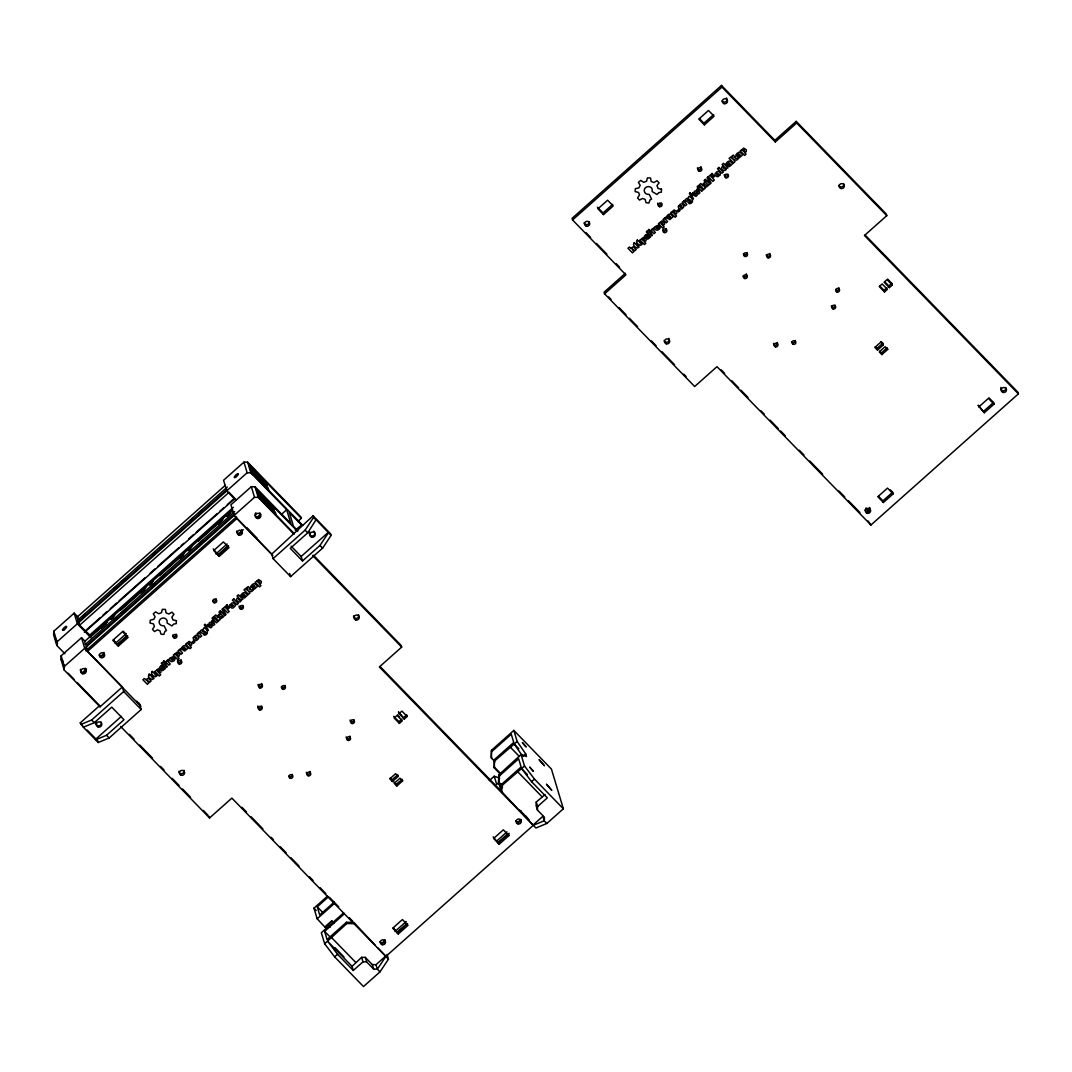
<?xml version="1.0" encoding="UTF-8"?>
<svg xmlns="http://www.w3.org/2000/svg" width="1072" height="1072" viewBox="0 0 1072 1072"><rect width="100%" height="100%" fill="white"/><g stroke="black" fill="none" stroke-linecap="round" stroke-linejoin="round"><path stroke-width="1.5" d="M77.613 616.681L74.169 613.13L53.788 631.247L53.6 634.785L56.789 645.411L64.883 653.746M56.789 645.411L56.977 641.887L53.788 631.247M81.526 637.679L84.715 648.319L122.329 687.005L100.018 706.85L64.159 669.96L60.97 659.334L61.158 655.796L81.526 637.679L84.943 641.203M64.159 669.96L64.347 666.436L61.158 655.796M313.399 555.175L401.183 645.465L401.678 647.099L379.354 666.958L535.933 827.999L546.854 823.457L563.349 808.784L551.45 769.106L513.836 730.421L491.512 750.266L491.137 757.314L494.862 761.991M491.499 758.547L491.512 750.266M500.45 774.252L494.326 767.954L494.339 759.673L513.743 742.414L511.29 734.226L491.887 751.485M494.326 767.954L494.339 759.673M501.937 786.232L498.507 781.863L498.882 774.815L521.072 754.554L526.499 756.51L525.722 753.897L517.146 741.462L513.836 730.421M498.869 783.083L498.882 774.815M499.257 776.034L518.66 758.775L521.113 766.962L501.709 784.222L501.321 791.27L533.307 825.293L385.84 956.452L377.357 969.182L373.672 969.101L366.678 961.906L365.324 957.403L361.639 957.336L352.058 966.368L353.278 970.468L362.979 961.839L366.678 961.906M501.696 792.503L501.709 784.222M545.099 794.553L536.268 802.017L536.08 805.541L537.434 810.043L544.429 817.239L544.228 820.763L546.854 823.457M537.434 810.043L537.621 806.506L536.268 802.017M501.227 791.324L498.641 782.694L499.123 779.478M499.606 776.249L500.088 773.019L493.964 766.721M188.163 643.776C189.838 641.083 190.95 647.099 188.27 644.151M194.943 637.371C195.519 641.351 198.923 636.46 195.171 637.076M673.256 212.336C674.931 209.63 676.043 215.646 673.363 212.698M680.037 205.931C680.613 209.911 684.016 205.02 680.264 205.623M185.429 649.217C186.273 646.349 182.964 650.021 185.242 649.431M670.523 217.763C671.367 214.896 668.057 218.567 670.335 217.991M243.96 595.952C245.408 592.87 245.274 598.109 243.867 596.22M253.943 587.067C255.35 583.985 255.31 589.225 253.863 587.335M729.054 164.498C730.501 161.416 730.367 166.656 728.96 164.766M739.037 155.614C740.497 152.532 740.35 157.785 738.956 155.882M273.092 558.619L305.105 530.144L313.587 517.428L313.091 515.793L271.739 554.117L273.092 558.619L290.592 576.615L322.605 548.14L331.074 535.424L330.591 533.789L313.091 515.793M328.447 532.717L319.979 545.434L302.518 560.964L290.271 548.382L307.731 532.838L316.079 519.719L331.074 535.424M375.213 945.249L353.854 922.429L346.47 922.282L327.067 939.541L324.615 931.367L344.018 914.108L343.656 912.875L321.332 932.72L324.655 943.775L334.625 956.854L363.488 986.548L379.984 971.875L388.466 959.159L387.046 954.428M719.995 174.91L718.374 176.384A2.466 2.332 -16.7 0 1 716.913 176.612L715.198 175.5A2.358 2.224 -16.7 0 1 714.85 174.146L716.954 171.627A2.318 2.198 -16.7 0 1 718.897 171.681L719.942 172.605A2.345 2.224 -16.7 0 1 719.995 174.883M159.246 672.09C159.862 668.821 155.319 671.608 158.951 672.265M644.339 240.651C644.955 237.381 640.413 240.168 644.044 240.825M247.967 589.734L247.779 588.381L246.413 589.372L247.324 590.31M733.06 158.281L732.873 156.941L731.519 157.919L732.417 158.857M327.617 896.045L313.975 908.172L317.165 918.811L325.164 927.32L331.824 920.875L334.089 923.193M354.229 923.662L346.846 923.515L324.655 943.775M297.721 521.541L301.366 518.312L300.991 517.079L247.632 462.193L243.947 462.126L223.579 480.243L226.768 490.882L235.88 500.262M90.678 635.91L79.609 625.244L77.157 617.057L225.254 485.348M78.068 619.777L227.331 487.023M82.598 616.48L85.077 614.269M113.686 588.823L116.178 586.612M121.149 582.19L124.888 578.867M152.251 554.532L154.73 552.321M159.715 547.886L163.44 544.576M190.803 520.228L193.295 518.017M198.266 513.595L202.005 510.272M77.961 622.055L227.224 489.301M56.977 641.887L77.358 623.77L74.169 613.13M77.613 623.502L247.136 472.765L250.835 472.832L286.693 509.723L290.86 523.632L255.002 486.742L251.317 486.675L230.936 504.791L234.125 515.431L271.739 554.117M79.69 625.177L228.952 492.423M252.282 474.574L254.774 472.363L249.722 467.111M85.479 630.765L100.406 617.485M102.885 615.274L106.624 611.951M110.349 608.641L116.567 603.107M119.059 600.896L145.176 577.661M150.16 573.239L155.132 568.803M157.624 566.592L178.769 547.792M181.248 545.581L183.741 543.37M188.712 538.935L193.684 534.513M196.176 532.302L217.321 513.501M219.814 511.277L223.539 507.967M227.277 504.644L233.495 499.11M84.393 632.4L234.889 498.534M89.11 635.629L233.388 507.297M232.611 509.897L84.594 641.538L85.385 644.473L87.569 646.724M91.08 636.513L107.24 622.135M110.979 618.825L114.704 615.502M120.922 609.968L145.805 587.845M149.531 584.521L153.269 581.212M159.487 575.677L184.357 553.554M188.096 550.231L191.821 546.908M198.039 541.373L222.922 519.25M226.648 515.94L231.632 511.505M101.183 628.205L106.155 623.77M111.14 619.348L113.619 617.137M140.981 592.803L144.72 589.479M149.691 585.057L152.184 582.846M179.547 558.499L183.272 555.189M188.257 550.767L190.736 548.542M218.098 524.208L221.837 520.898M226.808 516.463L230.547 513.153M263.243 485L265.735 482.789L262.211 480.015L262.935 482.467L268 487.72L268.831 490.507M85.425 644.326L234.688 511.572M113.592 620.005L116.071 617.794M121.056 613.372L126.027 608.95M152.144 585.714L154.636 583.503M160.854 577.969L164.592 574.646M199.419 543.678L203.144 540.355M86.564 645.491L234.58 513.85M264.717 487.318L267.209 485.107L266.379 482.32M64.347 666.436L84.715 648.319M84.969 648.051L254.506 497.314L258.191 497.381L294.063 534.271M85.814 650.825L236.389 516.905L236.872 518.54L272.837 555.524M774.842 140.338L796.188 121.35L796.67 122.985L775.324 141.973L774.842 140.338L721.483 85.452L572.073 218.34L572.569 219.974L625.914 274.861L604.581 293.835L694.669 386.51L716.98 366.664L870.933 525.012L1018.4 393.853L1017.904 392.205L865.131 235.063M136.854 701.088L140.821 706.314L87.462 651.428L236.872 518.54M572.569 219.974L721.979 87.087L721.483 85.452M259.652 499.123L262.131 496.912L257.87 491.686L258.218 492.825M82.785 672.345L86.524 669.022M100.205 656.855L103.93 653.531M115.133 643.575L126.322 633.619M215.887 553.969L227.076 544.013M238.265 534.057L243.25 529.635M256.932 517.468L260.657 514.145M117.089 644.473L127.045 635.629M217.844 554.867L227.8 546.01M117.25 645.009L127.635 635.776M218.005 555.403L228.524 546.037M603.509 214.588L597.921 208.839L607.623 200.209L613.211 205.971L603.509 214.588L603.027 212.953L612.728 204.323M704.411 124.848L698.81 119.099L708.512 110.47L714.113 116.218L704.411 124.848L703.915 123.213L713.63 114.583M270.6 509.548L273.092 507.337L269.568 504.564L270.305 507.016L275.357 512.269L276.201 515.056M118.416 646.041L128.117 637.411L122.516 631.663L112.815 640.292L118.416 646.041L113.444 639.796M219.318 556.301L229.019 547.671L223.418 541.909L213.717 550.539L219.318 556.301L213.234 548.904M281.735 514.131L286.693 509.723M83.361 727.218L95.609 739.814L106.543 735.271L124.004 719.741L111.756 707.145L94.296 722.675L83.361 727.218L80.253 722.89L99.656 705.617L77.197 682.529M80.735 724.525L91.669 719.982L123.682 691.507L122.329 687.005M95.488 739.399L121.417 716.337M302.518 560.964L301.165 556.475L328.327 532.315M625.432 273.226L604.085 292.2L604.581 293.835M95.609 739.814L98.235 742.507L109.156 737.978L141.182 709.503L139.266 703.152M120.64 726.481L209.576 817.963L231.887 798.117L388.466 959.159M796.188 121.35L886.276 214.025L886.772 215.66L864.447 235.505L1018.4 393.853M399.012 713.684L401.92 711.084L407.172 716.485L404.251 719.071L398.516 712.036L404.251 719.071M399.4 723.386L394.161 717.999L397.069 715.399L402.322 720.799L399.4 723.386L398.918 721.751L401.826 719.165M403.769 717.436L406.677 714.85L407.172 716.485M884.507 291.946L879.254 286.546L882.162 283.959L887.415 289.346L884.507 291.946L884.011 290.298L886.919 287.711M891.77 283.397L892.266 285.031L889.358 287.631L888.862 285.996L891.77 283.397L887.576 279.082M392.419 781.542L391.923 779.907L397.752 774.734L398.235 776.369L392.419 781.542L389.793 778.848L395.622 773.676L398.235 776.369M882.846 343.281L883.341 344.916L877.512 350.102L877.03 348.454L882.846 343.281L881.09 341.486M396.787 786.044L396.305 784.409L402.121 779.237L402.616 780.872L396.787 786.044L394.174 783.351L399.99 778.165L402.616 780.872M881.894 354.591L881.398 352.956L887.214 347.784L887.71 349.418L881.894 354.591L879.268 351.897L885.083 346.712L887.71 349.418M334.263 902.048L319.711 914.992L317.258 906.818L328.166 897.103M317.165 918.811L334.518 903.374M494.715 760.906L517.146 741.462M325.044 926.905L331.824 920.875M489.288 780.644L494.232 776.235L499.673 778.111M522.801 756.484L525.722 753.897M498.641 782.694L496.698 784.423L494.232 776.235M502.071 785.454L524.516 766.011L521.072 754.554M334.625 956.854L337.533 954.268L327.563 941.176L352.058 966.368M537.621 806.506L547.323 797.876L531.578 781.689L534.486 779.103L524.516 766.011M978.723 406.998L988.424 398.369L994.012 404.131L984.31 412.747L978.227 405.363L984.31 412.747M381.351 943.655L385.089 940.332M395.032 931.474L406.234 921.518M497.033 840.77L506.976 831.912M516.932 823.068L520.657 819.745M397.002 932.372L406.945 923.528M497.756 842.766L507.699 833.909M397.163 932.908L407.534 923.675M497.904 843.302L509.106 833.346M892.628 492.236L893.123 493.87L883.422 502.5L882.926 500.852L892.628 492.236L890.39 489.931M983.828 411.112L993.53 402.482L989.054 397.886M398.315 933.94L408.03 925.31L402.429 919.562L392.727 928.191L398.315 933.94L393.357 927.709M508.919 835.57L503.331 829.822L493.629 838.451L499.217 844.2L508.919 835.57L508.436 833.936M365.324 957.403L372.319 964.599L376.017 964.679L385.719 956.05L377.545 947.648M533.186 824.891L542.888 816.261L544.228 820.763L533.307 825.293M295.229 530.131L301.567 525.012L289.319 512.416L293.487 526.339L297.949 530.908M662.483 224.423C664.412 221.931 658.623 222.587 662.134 224.463M177.389 655.876C179.319 653.384 173.53 654.041 177.041 655.917M724.605 167.138C721.134 167.044 726.655 170.77 724.98 167.446M239.512 598.591C236.028 598.498 241.562 602.223 239.887 598.9M717.315 175.004C721.161 175.138 715.198 170.971 716.887 174.669M232.222 606.457C236.068 606.591 230.105 602.424 231.793 606.122M743.981 149.879C740.538 149.785 746.032 153.47 744.357 150.187M258.875 581.332C255.444 581.238 260.938 584.923 259.263 581.64M657.685 226.768L656.345 226.674L656.332 227.974M172.592 658.221L171.252 658.128L171.239 659.427M688.036 200.236C691.185 201.75 687.916 196.658 687.728 199.848M202.93 631.676C206.092 633.204 202.822 628.112 202.635 631.301M796.67 122.985L886.772 215.66M721.979 87.087L775.324 141.973M892.266 285.031L887.013 279.645L884.105 282.231L889.358 287.631M884.668 281.668L888.862 285.996M879.817 285.983L884.011 290.298M699.44 118.603L703.915 123.213M883.341 344.916L880.715 342.223L874.886 347.395L877.512 350.102M875.275 346.658L877.03 348.454M879.643 351.16L881.398 352.956M893.123 493.87L887.522 488.108L877.821 496.738L883.422 502.5M597.426 207.204L603.027 212.953M878.45 496.256L882.926 500.852M866.27 508.182L868.534 510.513M865.761 508.222L869.258 511.813M721.161 369.827L724.659 373.418M731.653 380.627L738.648 387.823M740.98 390.221L747.988 397.417M760.812 410.616L764.309 414.207M770.138 420.211L778.299 428.599M780.644 430.998L785.307 435.795M799.297 450.2L803.96 454.997M809.789 460.987L822.626 474.186M838.947 490.976L844.776 496.979M848.287 500.584L859.945 512.577M868.106 520.979L870.933 525.012M585.995 232.651L590.632 237.435M596.434 243.398L606.873 254.131M616.145 263.672L619.629 267.25M608.708 296.957L611.013 299.329M619.107 307.651L626.035 314.779M629.492 318.344L637.585 326.652M651.441 340.909L656.064 345.666M661.839 351.603L674.543 364.681M683.789 374.182L686.093 376.553M313.587 517.428L316.213 520.121M301.366 518.312L248.878 464.323L251.33 472.511L302.679 525.32M260.59 476.732L263.216 479.867L255.712 472.98L252.536 468.451L254.828 470.447M267.209 485.107L265.735 482.789M250.5 469.724L255.511 474.816L254.774 472.363M518.835 748.792L514.238 744.048L521.943 755.237M305.105 530.144L307.731 532.838M319.979 545.434L322.605 548.14M510.232 747.09L519.438 756.564M297.306 531.109L256.248 488.872L257.106 491.74M257.079 491.659L259.29 493.991L260.027 496.443L257.843 494.192L258.7 497.06L293.688 533.039M534.486 779.103L563.349 808.784M527.437 774.6L521.595 768.597L531.578 781.689M312.729 555.631L401.678 647.099M517.602 771.639L542.084 796.831M291.142 546.171L301.165 556.475M229.019 492.356L235.143 498.654M498.507 781.863L502.58 786.057M499.807 783.9L502.138 786.299M499.003 783.927L502.5 787.518M246.828 527.638L257.267 538.385M380.037 666.516L502.487 792.476M519.21 809.668L529.313 820.067M397.632 714.85L399.722 717.007M393.665 716.351L398.918 721.751M493.133 836.803L499.217 844.2M390.181 778.111L391.923 779.907M393.679 781.702L396.305 784.409M123.146 631.167L125.384 633.472M77.157 617.057L79.194 619.16M77.358 623.77L91.04 637.84M241.897 807.27L246.56 812.067M251.223 816.864L262.881 828.87M271.055 837.259L273.387 839.657M280.382 846.853L286.211 852.856M290.874 857.654L299.048 866.055M309.54 876.842L313.037 880.447M320.032 887.643L325.861 893.646M329.359 897.237L338.698 906.832M349.191 917.632L352.688 921.237M123.682 691.507L141.182 709.503M317.258 906.818L322.873 912.594M379.984 971.875L377.357 969.182L376.017 964.679M55.677 639.689L56.816 640.855M56.468 642.302L57.607 643.481M313.975 908.172L316.253 910.517M60.97 659.334L63.275 661.705M331.315 937.317L355.81 962.509M324.615 931.367L330.444 937.357M63.047 664.238L64.186 665.404M129.39 734.347L134 739.104M139.775 745.04L152.492 758.105M160.572 766.426L164.043 769.991M172.123 778.299L179.051 785.428M182.521 788.992L190.602 797.313M203.305 810.378L207.928 815.135M68.166 673.229L73.995 679.233M334.946 947.635L343.938 956.894M337.533 954.268L353.278 970.468M91.669 719.982L94.296 722.675M106.543 735.271L109.156 737.978M80.253 722.89L82.584 725.288M87.247 730.086L97.74 740.886L98.235 742.507M328.072 924.734L329.962 927.401M993.53 402.482L994.012 404.131M526.379 816.341L526.687 817.36M521.139 810.941L521.448 811.96M273.735 506.868L274.579 509.656L273.092 507.337M262.881 484.383L265.173 486.366L261.997 481.851L254.493 474.963L257.28 478.621M267.786 500.745L270.586 504.416L263.069 497.529L259.906 492.999L262.198 494.996M270.251 508.932L272.543 510.915L269.367 506.399L261.863 499.512L264.65 503.17M289.641 573.44L290.592 576.615M262.131 496.912L262.868 499.364L259.009 495.438M247.632 462.193L250.835 472.832M255.002 486.742L258.191 497.381M243.947 462.126L247.136 472.765M251.317 486.675L254.506 497.314M372.319 964.599L373.672 969.101M361.639 957.336L362.979 961.839M346.47 922.282L346.846 923.515M209.08 816.328L209.576 817.963M86.122 646.925L87.462 651.428M99.656 705.617L100.018 706.85M54.846 636.902L57.298 645.089M259.786 512.872A2.76 2.6 -16.7 0 1 258.312 517.227A2.76 2.6 -16.7 0 1 255.136 513.957M255.444 513.327A2.76 2.6 -16.7 0 1 255.913 512.791M313.627 531.176A2.76 2.6 -16.7 0 1 314.444 534.767A2.76 2.6 -16.7 0 1 310.652 535.652A2.76 2.6 -16.7 0 1 309.835 532.06M85.144 668.191A2.76 2.6 -16.7 0 1 83.683 672.546A2.76 2.6 -16.7 0 1 80.507 669.276M101.143 721.992A2.76 2.6 -16.7 0 1 98.557 725.865A2.76 2.6 -16.7 0 1 96.4 721.898M728.009 174.388A1.97 1.863 -16.7 0 1 724.136 174.79M666.355 228.698A1.97 1.863 -16.7 0 1 662.697 230.051M838.88 287.711A1.97 1.863 -16.7 0 1 835.678 289.909M747.023 252.577A1.97 1.863 -16.7 0 1 743.352 253.93M777.267 342.504A1.97 1.863 -16.7 0 1 775.94 345.224A1.97 1.863 -16.7 0 1 773.569 343.362M746.782 275.115A1.97 1.863 -16.7 0 1 743.084 275.986M746.286 273.789A1.97 1.863 -16.7 0 1 746.581 274.177M769.857 253.474A1.97 1.863 -16.7 0 1 768.771 256.114A1.97 1.863 -16.7 0 1 766.199 254.814M869.459 507.471A2.626 2.479 -16.7 0 1 868.695 511.384A2.626 2.479 -16.7 0 1 864.957 509.79M1005.804 387.488A2.626 2.479 -16.7 0 1 1003.204 390.878A2.626 2.479 -16.7 0 1 1000.98 387.394M668.767 338.296A2.626 2.479 -16.7 0 1 667.802 341.955A2.626 2.479 -16.7 0 1 664.144 340.682M843.798 183.848A2.626 2.479 -16.7 0 1 841.949 186.823A2.626 2.479 -16.7 0 1 838.786 185.349M589.198 221.569A2.626 2.479 -16.7 0 1 587.188 224.584A2.626 2.479 -16.7 0 1 584.079 222.748M726.347 97.9A2.626 2.479 -16.7 0 1 725.891 101.639A2.626 2.479 -16.7 0 1 722.086 100.835M700.847 166.562A1.97 1.863 -16.7 0 1 700.043 169.604A1.97 1.863 -16.7 0 1 697.43 167.822M661.571 203.278A1.97 1.863 -16.7 0 1 659.508 205.114A1.97 1.863 -16.7 0 1 657.659 203.198M835.128 305.064A1.97 1.863 -16.7 0 1 833.627 307.329A1.97 1.863 -16.7 0 1 831.296 305.962M795.357 340.454A1.97 1.863 -16.7 0 1 791.699 341.794M242.862 605.358A1.97 1.863 -16.7 0 1 241.361 607.61A1.97 1.863 -16.7 0 1 239.029 606.243M353.948 719.62A1.97 1.863 -16.7 0 1 352.192 721.925A1.97 1.863 -16.7 0 1 350.075 720.022M181.088 659.695A1.97 1.863 -16.7 0 1 180.002 662.335A1.97 1.863 -16.7 0 1 177.429 661.035M261.648 706.086A1.97 1.863 -16.7 0 1 260.148 708.351A1.97 1.863 -16.7 0 1 257.816 706.971M257.776 706.488A1.97 1.863 -16.7 0 1 257.87 706.006M292.348 774.413A1.97 1.863 -16.7 0 1 288.971 776.155M261.756 683.574A1.97 1.863 -16.7 0 1 260.416 686.294A1.97 1.863 -16.7 0 1 258.044 684.445M284.938 685.37A1.97 1.863 -16.7 0 1 281.279 686.723M384.875 939.742A2.626 2.479 -16.7 0 1 383.294 942.971A2.626 2.479 -16.7 0 1 379.957 941.551M520.845 819.571A2.626 2.479 -16.7 0 1 515.779 820.75M183.982 770.312A2.626 2.479 -16.7 0 1 181.892 773.676A2.626 2.479 -16.7 0 1 178.903 771.17M358.477 614.698A2.626 2.479 -16.7 0 1 356.695 618.316A2.626 2.479 -16.7 0 1 353.546 615.851M103.877 652.406A2.626 2.479 -16.7 0 1 102.738 655.796A2.626 2.479 -16.7 0 1 99.214 654.804M241.642 529.876A2.626 2.479 -16.7 0 1 239.86 533.494A2.626 2.479 -16.7 0 1 236.698 531.029M216.209 598.873A1.97 1.863 -16.7 0 1 212.832 600.601M176.424 634.249A1.97 1.863 -16.7 0 1 174.924 636.513A1.97 1.863 -16.7 0 1 172.592 635.133M350.075 737A1.97 1.863 -16.7 0 1 348.025 738.836A1.97 1.863 -16.7 0 1 346.162 736.933M349.861 736.062A1.97 1.863 -16.7 0 1 350.035 736.518M310.089 771.438A1.97 1.863 -16.7 0 1 308.749 774.158A1.97 1.863 -16.7 0 1 306.391 772.309M156.633 670.295L154.864 671.434L159.326 676.017L160.706 674.784L159.165 673.203L160.88 672.358L161.055 670.442L158.401 668.673L156.633 670.295M175.058 653.907L173.289 655.046L177.751 659.628L179.145 658.396L177.604 656.801L179.319 655.97L179.493 654.054L176.84 652.285L175.058 653.907M187.345 642.972L185.577 644.111L190.039 648.694L191.432 647.461L189.891 645.88L191.607 645.036L191.781 643.12L189.128 641.351L187.345 642.972M256.865 581.145L255.096 582.284L259.558 586.88L260.938 585.647L259.397 584.052L261.112 583.208L261.287 581.305L258.633 579.537L256.865 581.145M641.726 238.842L639.957 239.981L644.419 244.577L645.8 243.344L644.259 241.749L645.987 240.905L646.161 239.002L643.495 237.234L641.726 238.842M660.151 222.453L658.396 223.592L662.844 228.175L664.238 226.942L662.697 225.361L664.412 224.517L664.586 222.601L661.933 220.832L660.151 222.453M672.439 211.519L670.683 212.658L675.146 217.254L676.526 216.008L674.985 214.427L676.7 213.583L676.874 211.68L674.221 209.911L672.439 211.519M741.958 149.691L740.189 150.83L744.651 155.427L746.032 154.194L744.491 152.599L746.219 151.768L746.393 149.852L743.727 148.083L741.958 149.691M241.12 599.998C241.079 604.568 233.884 600.28 237.475 597.868A1.796 1.688 -16.7 0 1 238.587 597.573L237.033 595.992L238.426 594.759L242.888 599.342L241.12 599.998M726.213 168.545C726.173 173.115 718.977 168.827 722.568 166.415A1.796 1.688 -16.7 0 1 723.68 166.133L722.126 164.539L723.52 163.306L727.982 167.889L726.213 168.545M181.557 648.198L181.825 649.217L184.478 647.153L182.803 649.98L184.773 651.039L188.163 648.024L185.871 646.001A2.104 1.983 -16.7 0 0 184.947 645.478L183.741 645.733A7.732 7.303 -16.7 0 0 182.026 647.233L181.557 648.198M241.079 595.255L241.347 596.273L244.014 594.21L242.326 597.037L244.295 598.096L247.686 595.081L245.394 593.057A2.104 1.983 -16.7 0 0 244.47 592.535L243.264 592.789A7.732 7.303 -16.7 0 0 241.548 594.29L241.079 595.255M251.062 586.384L251.344 587.389L253.997 585.325L252.322 588.153L254.292 589.211L257.669 586.196L255.377 584.173A2.104 1.983 -16.7 0 0 254.453 583.65L253.247 583.905A7.732 7.303 -16.7 0 0 251.531 585.419L251.062 586.384M666.65 216.758L666.918 217.763L669.585 215.7L667.896 218.527L669.866 219.586L673.256 216.571L670.965 214.547A2.104 1.983 -16.7 0 0 670.04 214.025L668.834 214.279A7.732 7.303 -16.7 0 0 667.119 215.794L666.65 216.758M726.173 163.815L726.441 164.833L729.107 162.756L727.432 165.584L729.402 166.642L732.779 163.627L730.488 161.604A2.104 1.983 -16.7 0 0 729.563 161.081L728.357 161.336A7.732 7.303 -16.7 0 0 726.642 162.85L726.173 163.815M736.169 154.931L736.437 155.949L739.09 153.872L737.415 156.7L739.385 157.758L742.762 154.743L740.471 152.72A2.104 1.983 -16.7 0 0 739.559 152.197L738.34 152.452A7.732 7.303 -16.7 0 0 736.625 153.966L736.169 154.931M167.353 660.432L167.433 661.263L166.91 660.714L165.624 661.866L168.853 665.189L170.234 663.957L168.384 661.826L168.545 659.454L167.353 660.432M179.64 649.511L179.721 650.329L179.198 649.793L177.912 650.932L181.141 654.255L182.521 653.036L180.672 650.892L180.833 648.52L179.64 649.511M198.843 632.426L198.923 633.257L198.4 632.708L197.114 633.86L200.343 637.183L201.724 635.951L199.874 633.82L200.035 631.448L198.843 632.426M652.446 228.993L652.526 229.81L652.004 229.274L650.717 230.413L653.947 233.736L655.327 232.503L653.478 230.373L653.639 228.001L652.446 228.993M664.734 218.058L664.828 218.889L664.292 218.34L663.005 219.479L666.235 222.802L667.615 221.582L665.766 219.452L665.926 217.08L664.734 218.058M683.936 200.973L684.016 201.804L683.494 201.268L682.207 202.407L685.437 205.73L686.817 204.497L684.968 202.367L685.129 199.995L683.936 200.973M205.194 631.716C205.167 634.664 200.692 633.82 200.732 631.261A1.782 1.688 -16.7 0 1 201.107 630.215L203.144 629.411L203.948 627.777C207.968 628.996 209 634.718 204.417 635.214C201.402 634.182 208.357 633.606 205.194 631.716M690.288 200.263C690.261 203.211 685.785 202.367 685.825 199.807A1.782 1.688 -16.7 0 1 686.201 198.762L688.237 197.958L689.041 196.323C693.075 197.543 694.093 203.265 689.51 203.76C686.495 202.742 693.45 202.166 690.288 200.263M176.398 620.675L176.25 623.636L173.744 624.065L171.922 625.927L167.071 623.02L167.111 620.675A4.1 3.873 -16.7 0 0 160.251 619.294A4.1 3.873 -16.7 0 0 162.22 625.7L164.15 625.847L166.482 630.604L164.914 631.328L163.842 634.463L160.947 634.155L159.996 630.832L157.463 629.88L154.395 631.542L152.519 629.371L154.422 626.329L153.43 623.864L150.026 623.046L150.281 620.152L153.859 619.294L155.078 616.762L153.296 613.867L155.601 611.857L158.643 613.733L161.443 612.715L162.341 609.352L165.436 609.419L166.039 612.849L168.786 614.028L171.922 612.152L173.999 614.296L171.815 617.164A9.822 9.286 -16.7 0 1 172.833 619.871L176.398 620.675M661.491 189.221L661.344 192.183L658.838 192.612L657.015 194.474L652.165 191.566L652.205 189.221A4.1 3.873 -16.7 0 0 645.344 187.841A4.1 3.873 -16.7 0 0 647.314 194.246L649.257 194.407L651.575 199.164L650.007 199.888L648.935 203.01L646.041 202.702L645.089 199.379L642.557 198.441L639.488 200.089L637.612 197.931L639.515 194.876L638.523 192.411L635.12 191.593L635.374 188.699L638.952 187.855L640.185 185.309L638.389 182.414L640.708 180.418L643.736 182.28L646.537 181.262L647.434 177.898L650.543 177.965L651.133 181.396L653.88 182.575L657.015 180.699L659.106 182.843L656.908 185.711A9.822 9.286 -16.7 0 1 657.94 188.431L661.491 189.221M219.385 617.767L220.162 619.549L218.755 620.809L214.293 616.212L215.7 614.966L218.005 617.338L217.951 615.315L219.639 613.814L219.492 616.119L222.949 617.07L221.408 618.45L219.385 617.767M704.478 186.314L705.255 188.109L703.848 189.355L699.386 184.759L700.793 183.513L703.098 185.885L703.044 183.875L704.746 182.361L704.585 184.679L708.043 185.617L706.502 186.997L704.478 186.314M173.503 659.226L171.828 660.03L174.575 657.592L173.168 656.587L169.724 658.302A2.345 2.211 -16.7 0 0 169.456 659.695C170.153 663.38 175.768 661.303 174.977 658.141L173.503 659.226M658.597 227.773L656.922 228.591L659.669 226.138L658.262 225.133L654.818 226.849A2.345 2.211 -16.7 0 0 654.55 228.242C655.247 231.927 660.861 229.864 660.071 226.688L658.597 227.773M145.953 679.728L144.251 678.509L142.884 679.728L147.346 684.325L148.713 683.105L146.944 680.197L149.745 682.181L151.125 680.948L148.124 678.214L145.953 679.728M631.046 248.275L629.344 247.056L627.978 248.289L632.44 252.871L633.807 251.652L632.038 248.744L634.852 250.727L636.232 249.495L633.217 246.761L631.046 248.275M250.191 588.367L249.749 589.466L253.314 590.069L251.585 591.61L248.302 591.047L249.977 593.03L248.449 594.397L243.987 589.814L248.222 586.558L250.191 588.367M735.285 156.914L734.843 158.013L738.407 158.616L736.678 160.157L733.395 159.594L735.07 161.577L733.543 162.944L729.081 158.361L733.315 155.105L735.285 156.914M193.375 637.559L193.282 638.041A2.358 2.224 -16.7 0 0 193.63 639.394L195.332 640.507A2.466 2.332 -16.7 0 0 196.792 640.292L198.427 638.805A2.345 2.224 -16.7 0 0 198.36 636.5L197.328 635.575A2.318 2.198 -16.7 0 0 195.385 635.522L193.375 637.559M229.85 605.117L229.756 605.6A2.358 2.224 -16.7 0 0 230.105 606.953L231.807 608.065A2.466 2.332 -16.7 0 0 233.281 607.837L234.902 606.363A2.345 2.224 -16.7 0 0 234.848 604.059L233.803 603.134A2.318 2.198 -16.7 0 0 231.86 603.08L229.85 605.117M678.469 206.105L678.375 206.588A2.358 2.224 -16.7 0 0 678.723 207.941L680.425 209.067A2.466 2.332 -16.7 0 0 681.886 208.839L683.521 207.352A2.345 2.224 -16.7 0 0 683.467 205.06L682.422 204.122A2.318 2.198 -16.7 0 0 680.479 204.069L678.469 206.105M149.142 674.154L148.405 676.043L149.397 678.027L152.304 679.541L153.966 678.522L153.43 677.209L152.747 677.772L151.286 676.352L152.036 675.682L151.139 674.757L150.375 675.427L149.142 674.154M152.211 671.434L151.474 673.31L152.465 675.306L155.373 676.807L157.035 675.789L156.499 674.489L155.815 675.052L154.355 673.631L155.105 672.948L154.207 672.023L153.443 672.693L152.211 671.434M634.249 242.714L633.498 244.59L634.49 246.587L637.398 248.088L639.059 247.069L638.523 245.756L637.84 246.319L636.379 244.912L637.13 244.228L636.232 243.304L635.468 243.974L634.249 242.714M637.304 239.981L636.567 241.857L637.559 243.853L640.466 245.354L642.128 244.336L641.592 243.036L640.909 243.599L639.448 242.178L640.198 241.508L639.301 240.57L638.537 241.24L637.304 239.981M161.993 662.59L161.282 663.22L164.659 669.062L165.356 668.446L161.993 662.59M163.909 660.888L163.212 661.504L166.589 667.347L167.272 666.73L163.909 660.888M204.993 624.333L204.296 624.963L207.673 630.805L208.37 630.189L204.993 624.333M213.422 616.99L212.042 618.222L212.886 619.08L214.266 617.861L213.422 616.99M220.323 610.852L218.956 612.072L219.8 612.943L221.167 611.71L220.323 610.852M222.654 608.628L221.958 609.258L225.334 615.1L226.031 614.484L222.654 608.628M227.009 604.916L223.231 608.266L227.679 612.862L229.22 611.496L227.398 609.62L229.314 607.918L228.416 606.993L226.5 608.695L225.723 607.891L227.961 605.894L227.009 604.916M233.776 598.886L232.396 600.119L236.858 604.702L238.239 603.482L233.776 598.886M647.086 231.137L646.376 231.766L649.753 237.609L650.449 236.992L647.086 231.137M649.002 229.435L648.305 230.051L651.682 235.907L652.379 235.277L649.002 229.435M690.087 192.893L689.39 193.509L692.767 199.352L693.463 198.735L690.087 192.893M698.515 185.55L697.135 186.769L697.979 187.64L699.359 186.407L698.515 185.55M705.43 179.399L704.049 180.619L704.894 181.49L706.274 180.27L705.43 179.399M707.748 177.188L707.051 177.805L710.428 183.647L711.125 183.031L707.748 177.188M712.103 173.463L708.324 176.826L712.786 181.409L714.314 180.042L712.491 178.166L714.408 176.465L713.51 175.54L711.594 177.242L710.816 176.438L713.054 174.441L712.103 173.463M718.87 167.446L717.49 168.666L721.952 173.249L723.332 172.029L718.87 167.446M160.934 666.034L159.473 667.333L160.706 668.606L162.18 667.307L160.934 666.034M207.62 624.507L206.293 625.686L210.862 627.83L212.082 626.731L210.836 624.118L213.516 625.472L214.735 624.386L212.819 619.884L211.506 621.05L212.966 623.663L210.166 622.242L208.933 623.355L210.233 626.088L207.62 624.507M214.641 618.263L213.274 619.482L216.504 622.805L217.884 621.586L214.641 618.263M221.556 612.112L220.189 613.331L223.418 616.655L224.785 615.435L221.556 612.112M646.027 234.58L644.567 235.88L645.8 237.167L647.274 235.853L646.027 234.58M692.713 193.054L691.386 194.233L695.956 196.377L697.175 195.292L695.942 192.665L698.609 194.019L699.828 192.933L697.912 188.431L696.599 189.61L698.06 192.223L695.259 190.789L694.026 191.901L695.326 194.635L692.713 193.054M699.748 186.809L698.368 188.029L701.597 191.352L702.977 190.133L699.748 186.809M706.649 180.659L705.282 181.878L708.512 185.201L709.892 183.982L706.649 180.659M162.931 668.07L161.457 669.384L162.703 670.657L164.163 669.357L162.931 668.07M193.643 640.748L192.183 642.061L193.416 643.334L194.89 642.034L193.643 640.748M648.024 236.631L646.55 237.93L647.796 239.203L649.27 237.904L648.024 236.631M678.737 209.308L677.276 210.608L678.522 211.881L679.983 210.581L678.737 209.308M256.811 474.95L261.045 479.854L256.811 474.95M264.168 499.498L268.415 504.403L264.168 499.498M522.453 742.668L526.017 746.782L522.453 742.668M539.216 759.78L544.295 765.649L539.216 759.78M529.823 767.217L533.387 771.331L529.823 767.217M546.573 784.329L551.665 790.198L546.573 784.329M235.532 477.295A2.76 0.804 -44.2 0 0 238.359 473.824A2.76 0.804 -44.2 0 0 235.09 475.807A2.76 0.804 -44.2 0 0 235.532 477.295M257.267 518.419A2.76 2.6 -16.7 0 0 260.791 515.284A2.76 2.6 -16.7 0 0 256.275 514.024A2.76 2.6 -16.7 0 0 257.267 518.419M311.657 537.152A2.76 2.6 -16.7 0 0 315.181 534.017A2.76 2.6 -16.7 0 0 310.666 532.757A2.76 2.6 -16.7 0 0 311.657 537.152M63.811 630.028A2.76 0.804 -44.2 0 0 66.638 626.557A2.76 0.804 -44.2 0 0 63.355 628.54A2.76 0.804 -44.2 0 0 63.811 630.028M82.638 673.752A2.76 2.6 -16.7 0 0 86.162 670.603A2.76 2.6 -16.7 0 0 81.646 669.343A2.76 2.6 -16.7 0 0 82.638 673.752M98.222 726.99A2.76 2.6 -16.7 0 0 101.746 723.855A2.76 2.6 -16.7 0 0 97.23 722.582A2.76 2.6 -16.7 0 0 98.222 726.99M867.194 513.233A2.626 2.479 -16.7 0 0 870.558 510.245A2.626 2.479 -16.7 0 0 866.256 509.039A2.626 2.479 -16.7 0 0 867.194 513.233M1003.03 392.419A2.626 2.479 -16.7 0 0 1006.394 389.431A2.626 2.479 -16.7 0 0 1002.079 388.225A2.626 2.479 -16.7 0 0 1003.03 392.419M664.332 232.57A1.97 1.863 -16.7 0 0 666.851 230.333A1.97 1.863 -16.7 0 0 663.622 229.435A1.97 1.863 -16.7 0 0 664.332 232.57M725.932 177.778A1.97 1.863 -16.7 0 0 728.451 175.54A1.97 1.863 -16.7 0 0 725.221 174.642A1.97 1.863 -16.7 0 0 725.932 177.778M775.418 346.832A1.97 1.863 -16.7 0 0 777.937 344.594A1.97 1.863 -16.7 0 0 774.708 343.697A1.97 1.863 -16.7 0 0 775.418 346.832M744.718 278.506A1.97 1.863 -16.7 0 0 747.238 276.268A1.97 1.863 -16.7 0 0 744.008 275.37A1.97 1.863 -16.7 0 0 744.718 278.506M744.986 256.463A1.97 1.863 -16.7 0 0 747.506 254.225A1.97 1.863 -16.7 0 0 744.276 253.314A1.97 1.863 -16.7 0 0 744.986 256.463M767.994 257.803A1.97 1.863 -16.7 0 0 770.527 255.565A1.97 1.863 -16.7 0 0 767.297 254.654A1.97 1.863 -16.7 0 0 767.994 257.803M837.018 292.04A1.97 1.863 -16.7 0 0 839.537 289.802A1.97 1.863 -16.7 0 0 836.307 288.891A1.97 1.863 -16.7 0 0 837.018 292.04M840.93 188.484A2.626 2.479 -16.7 0 0 844.294 185.483A2.626 2.479 -16.7 0 0 839.992 184.29A2.626 2.479 -16.7 0 0 840.93 188.484M666.302 343.804A2.626 2.479 -16.7 0 0 669.652 340.816A2.626 2.479 -16.7 0 0 665.35 339.61A2.626 2.479 -16.7 0 0 666.302 343.804M586.33 226.192A2.626 2.479 -16.7 0 0 589.68 223.204A2.626 2.479 -16.7 0 0 585.379 221.998A2.626 2.479 -16.7 0 0 586.33 226.192M724.096 103.662A2.626 2.479 -16.7 0 0 727.459 100.674A2.626 2.479 -16.7 0 0 723.144 99.468A2.626 2.479 -16.7 0 0 724.096 103.662M793.32 344.326A1.97 1.863 -16.7 0 0 795.839 342.089A1.97 1.863 -16.7 0 0 792.623 341.177A1.97 1.863 -16.7 0 0 793.32 344.326M833.105 308.95A1.97 1.863 -16.7 0 0 835.624 306.699A1.97 1.863 -16.7 0 0 832.395 305.801A1.97 1.863 -16.7 0 0 833.105 308.95M699.279 171.292A1.97 1.863 -16.7 0 0 701.798 169.054A1.97 1.863 -16.7 0 0 698.569 168.143A1.97 1.863 -16.7 0 0 699.279 171.292M659.494 206.668A1.97 1.863 -16.7 0 0 662.014 204.43A1.97 1.863 -16.7 0 0 658.784 203.533A1.97 1.863 -16.7 0 0 659.494 206.668M382.101 944.673A2.626 2.479 -16.7 0 0 385.464 941.685A2.626 2.479 -16.7 0 0 381.163 940.479A2.626 2.479 -16.7 0 0 382.101 944.673M517.937 823.872A2.626 2.479 -16.7 0 0 521.287 820.884A2.626 2.479 -16.7 0 0 516.985 819.678A2.626 2.479 -16.7 0 0 517.937 823.872M179.225 664.024A1.97 1.863 -16.7 0 0 181.758 661.786A1.97 1.863 -16.7 0 0 178.528 660.875A1.97 1.863 -16.7 0 0 179.225 664.024M240.838 609.231A1.97 1.863 -16.7 0 0 243.357 606.993A1.97 1.863 -16.7 0 0 240.128 606.082A1.97 1.863 -16.7 0 0 240.838 609.231M290.311 778.285A1.97 1.863 -16.7 0 0 292.844 776.048A1.97 1.863 -16.7 0 0 289.614 775.136A1.97 1.863 -16.7 0 0 290.311 778.285M259.625 709.959A1.97 1.863 -16.7 0 0 262.144 707.721A1.97 1.863 -16.7 0 0 258.915 706.823A1.97 1.863 -16.7 0 0 259.625 709.959M259.893 687.916A1.97 1.863 -16.7 0 0 262.412 685.665A1.97 1.863 -16.7 0 0 259.183 684.767A1.97 1.863 -16.7 0 0 259.893 687.916M282.901 689.256A1.97 1.863 -16.7 0 0 285.42 687.005A1.97 1.863 -16.7 0 0 282.204 686.107A1.97 1.863 -16.7 0 0 282.901 689.256M351.924 723.493A1.97 1.863 -16.7 0 0 354.443 721.255A1.97 1.863 -16.7 0 0 351.214 720.344A1.97 1.863 -16.7 0 0 351.924 723.493M355.837 619.924A2.626 2.479 -16.7 0 0 359.2 616.936A2.626 2.479 -16.7 0 0 354.886 615.73A2.626 2.479 -16.7 0 0 355.837 619.924M181.195 775.257A2.626 2.479 -16.7 0 0 184.558 772.255A2.626 2.479 -16.7 0 0 180.257 771.063A2.626 2.479 -16.7 0 0 181.195 775.257M101.237 657.645A2.626 2.479 -16.7 0 0 104.587 654.657A2.626 2.479 -16.7 0 0 100.286 653.451A2.626 2.479 -16.7 0 0 101.237 657.645M239.002 535.102A2.626 2.479 -16.7 0 0 242.352 532.114A2.626 2.479 -16.7 0 0 238.051 530.921A2.626 2.479 -16.7 0 0 239.002 535.102M308.227 775.78A1.97 1.863 -16.7 0 0 310.746 773.528A1.97 1.863 -16.7 0 0 307.517 772.631A1.97 1.863 -16.7 0 0 308.227 775.78M348.011 740.404A1.97 1.863 -16.7 0 0 350.531 738.152A1.97 1.863 -16.7 0 0 347.301 737.255A1.97 1.863 -16.7 0 0 348.011 740.404M214.172 602.745A1.97 1.863 -16.7 0 0 216.705 600.508A1.97 1.863 -16.7 0 0 213.475 599.596A1.97 1.863 -16.7 0 0 214.172 602.745M174.401 638.121A1.97 1.863 -16.7 0 0 176.92 635.884A1.97 1.863 -16.7 0 0 173.691 634.972A1.97 1.863 -16.7 0 0 174.401 638.121"/></g></svg>
